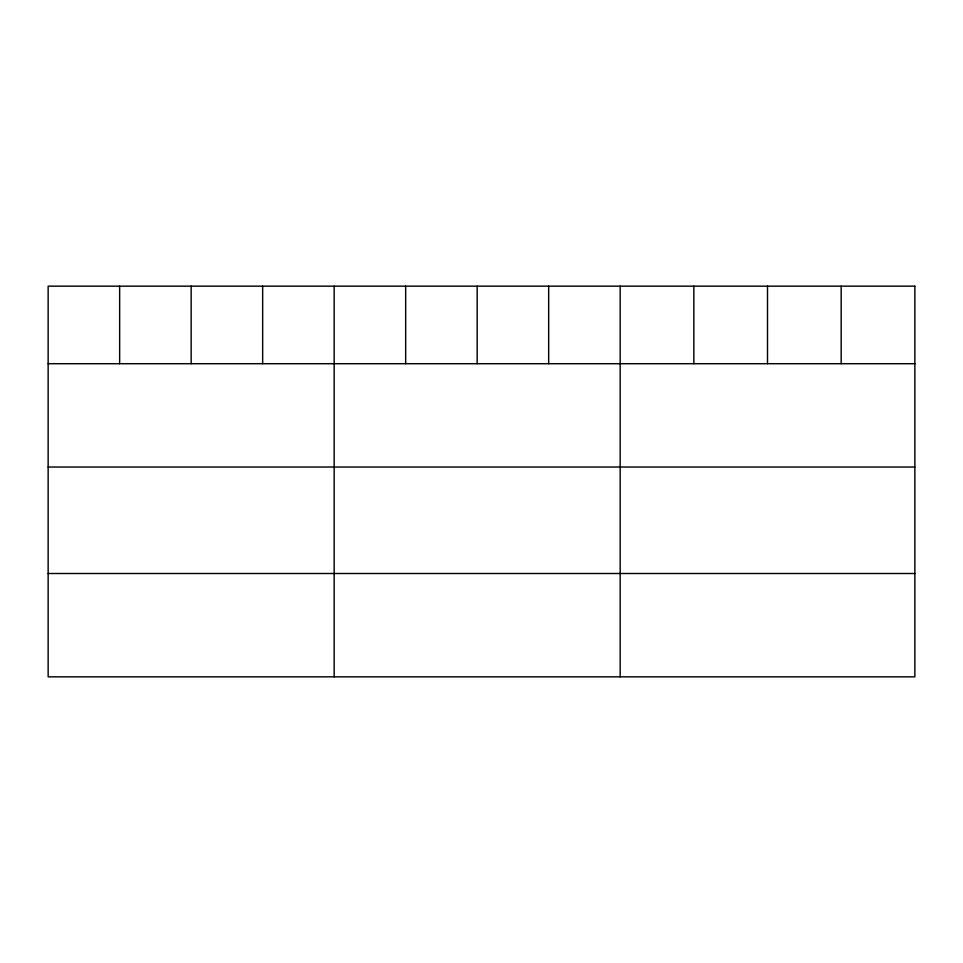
<?xml version="1.0" encoding="UTF-8"?>
<svg xmlns="http://www.w3.org/2000/svg" width="963" height="963" viewBox="0 0 963 963"><rect width="100%" height="100%" fill="white"/><g stroke="black" fill="none" stroke-linecap="round" stroke-linejoin="round"><path stroke-width="1.44" d="M48.15 363.701L914.85 363.701M48.15 467.031L914.85 467.031M48.15 573.503L914.85 573.503M841.181 286.167L841.181 363.701M767.511 286.167L767.511 363.701M693.841 286.167L693.841 363.701M620.172 286.167L620.172 676.833M548.669 286.167L548.669 363.701M477.166 286.167L477.166 363.701M405.664 286.167L405.664 363.701M334.161 286.167L334.161 676.833M262.658 286.167L262.658 363.701M191.156 286.167L191.156 363.701M119.653 286.167L119.653 363.701M914.85 286.167L48.15 286.167L48.15 676.833L914.85 676.833L914.85 286.167"/></g></svg>
